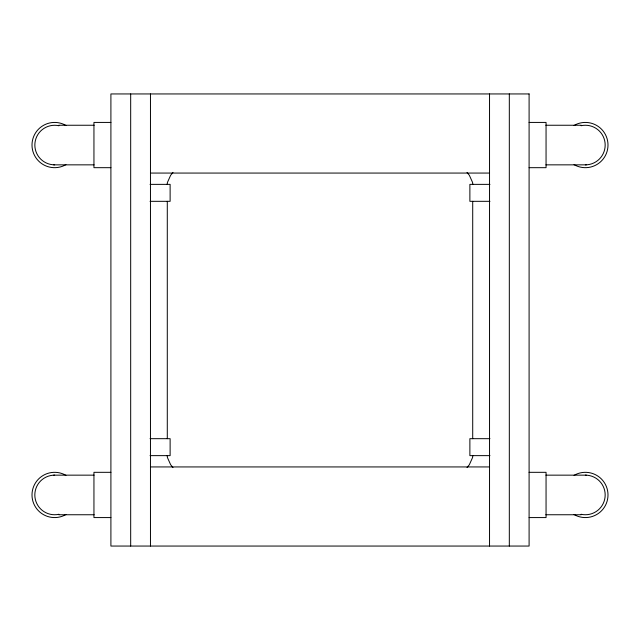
<?xml version="1.0" encoding="UTF-8"?>
<svg xmlns="http://www.w3.org/2000/svg" width="640" height="640" viewBox="0 0 640 640"><rect width="100%" height="100%" fill="white"/><g stroke="black" fill="none" stroke-linecap="round" stroke-linejoin="round"><path stroke-width="0.96" d="M167.16 184.288L167.424 182.456L170.672 175.24L172.968 172.488M472.84 455.712L472.576 457.544L469.328 464.76L467.032 467.512M110.904 122.424L93.944 122.424L93.944 167.68L110.904 167.68M529.096 122.424L546.056 122.424L546.056 167.68L529.096 167.68M58.808 125.248L94.16 125.248M545.84 125.248L581.192 125.248M53.624 164.848L94.072 164.848M545.928 164.848L586.376 164.848M150.464 173.064L489.536 173.064M150.048 184.368L170.12 184.368L170.12 201.32L150.048 201.32M489.952 184.368L469.88 184.368L469.88 201.32L489.952 201.32M150.048 438.68L170.12 438.68L170.12 455.632L150.048 455.632M489.952 438.68L469.88 438.68L469.88 455.632L489.952 455.632M150.464 466.936L489.536 466.936M110.904 472.32L93.944 472.32L93.944 517.576L110.904 517.576M529.096 472.32L546.056 472.32L546.056 517.576L529.096 517.576M53.624 475.152L94.072 475.152M545.928 475.152L586.376 475.152M58.808 514.752L94.16 514.752M545.84 514.752L581.192 514.752M467.032 172.488L469.328 175.24L472.576 182.456L472.84 184.288M172.968 467.512L170.672 464.76L167.424 457.544L167.16 455.712M509.32 93.944L509.32 546.056M489.536 93.944L489.536 546.056M472.712 201.32L472.712 438.68M167.288 201.32L167.288 438.68M150.464 93.944L150.464 546.056M130.68 93.944L130.68 546.056M54.632 164.832A19.776 19.776 0 0 1 34.968 142.896A19.776 19.776 0 0 1 58.92 125.744M581.08 125.72A19.808 19.808 0 0 1 605.056 142.896A19.808 19.808 0 0 1 585.368 164.856M574.056 125.456A22.632 22.632 0 0 1 608 145.048A22.632 22.632 0 0 1 574.056 164.648M65.944 164.648A22.632 22.632 0 0 1 32 145.048A22.632 22.632 0 0 1 65.944 125.456M574.056 475.352A22.632 22.632 0 0 1 608 494.952A22.632 22.632 0 0 1 574.056 514.544M585.368 475.144A19.808 19.808 0 0 1 605.056 497.104A19.808 19.808 0 0 1 581.08 514.28M65.944 514.544A22.632 22.632 0 0 1 32 494.952A22.632 22.632 0 0 1 65.944 475.352M58.92 514.28A19.808 19.808 0 0 1 34.944 497.104A19.808 19.808 0 0 1 54.632 475.144M529.096 93.944L110.904 93.944L110.904 546.056L529.096 546.056L529.096 93.944"/></g></svg>
